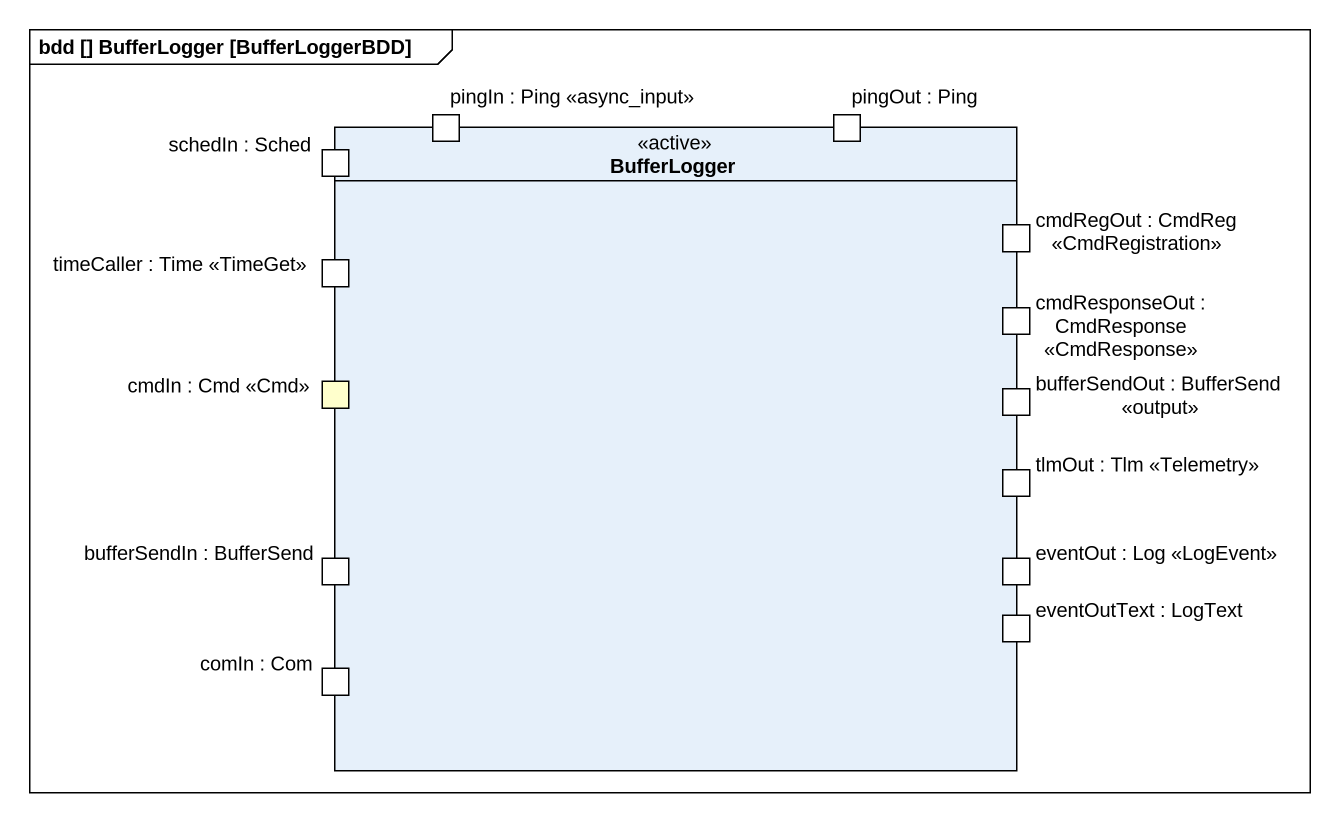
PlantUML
@startuml
mainframe bdd [] BufferLogger [BufferLoggerBDD]
rectangle BufferLogger <<active>> {
  port "schedIn : Sched" as schedIn_Sched
  port "pingIn : Ping <<async_input>>" as pingIn_Ping_async_input
  port "pingOut : Ping" as pingOut_Ping
  port "timeCaller : Time <<TimeGet>>" as timeCaller_Time_TimeGet
  port "cmdRegOut : CmdReg <<CmdRegistration>>" as cmdRegOut_CmdReg
  port "cmdResponseOut : CmdResponse <<CmdResponse>>" as cmdResponseOut_CmdResponse
  port "cmdIn : Cmd <<Cmd>>" as cmdIn_Cmd_Cmd #FFFFCC
  port "bufferSendOut : BufferSend <<output>>" as bufferSendOut_BufferSend
  port "tlmOut : Tlm <<Telemetry>>" as tlmOut_Tlm_Telemetry
  port "bufferSendIn : BufferSend" as bufferSendIn_BufferSend
  port "eventOut : Log <<LogEvent>>" as eventOut_Log_LogEvent
  port "comIn : Com" as comIn_Com
  port "eventOutText : LogText" as eventOutText_LogText
}
@enduml
